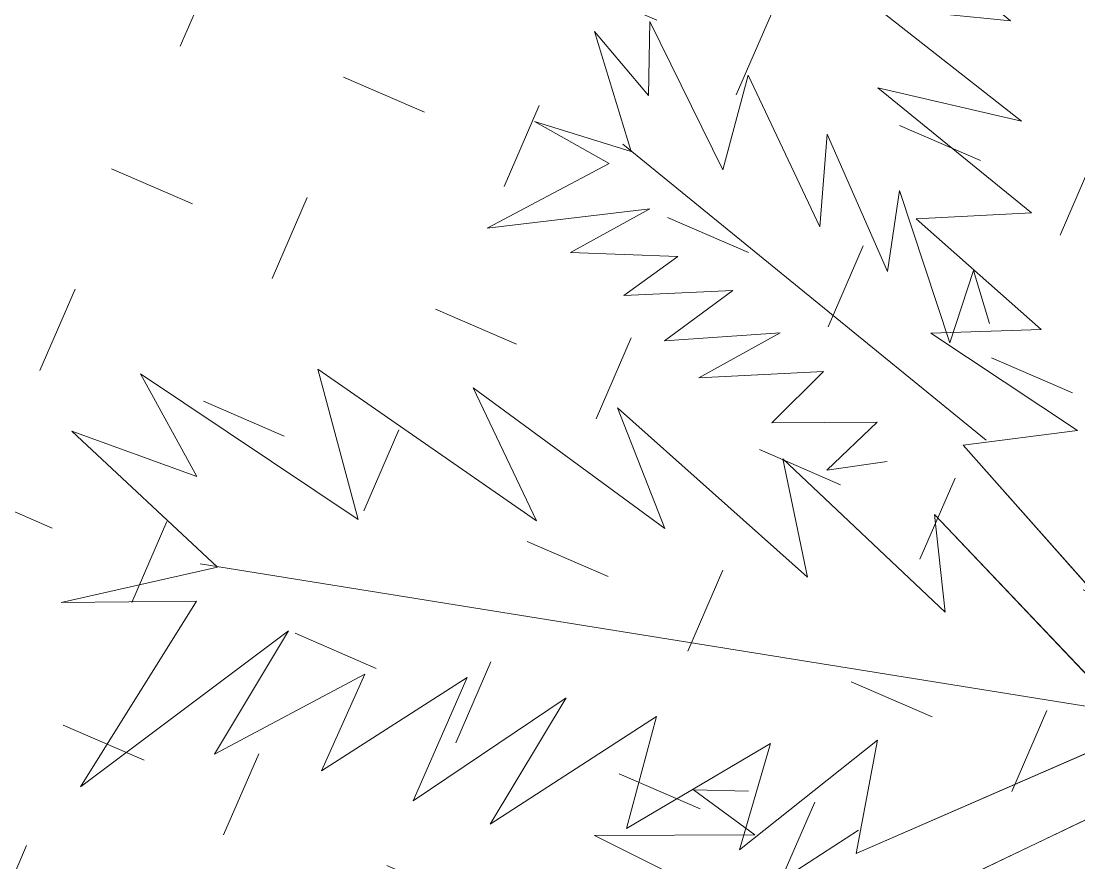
# Model space of a CAD drawing. Extents: x -2063571 to 559285, y 565862 to 1758715.
# Drawn here: x -2062798.20349 to -2062798.16573, y 566286.24092 to 566286.27094 of the extents above; entities that cross this region are included whole.
import ezdxf

# ---------------------------------------------------------------- set-up
doc = ezdxf.new("R2010")
doc.units = 0
doc.header["$MEASUREMENT"] = 0
for name, color, linetype, lineweight in [('CAY', 64, 'CONTINUOUS', 0), ('CHIA LO', 40, 'CONTINUOUS', 0), ('kichthuoc', 6, 'CONTINUOUS', 0), ('Lift', 1, 'CONTINUOUS', 0), ('Q-DUONG', 22, 'CONTINUOUS', 0)]:
    doc.layers.add(name, color=color, linetype=linetype, lineweight=lineweight)
pattern_1 = [(336.5813454632326, (-5630456.877987597, 1390305.53873127), (0.3287679868427499, 0.1300446493607693), [0.125, -0.3749999999999999]), (66.5813454632327, (-5630456.845476437, 1390305.456539272), (-0.1300446493607693, 0.3287679868427499), [0.125, -0.375])]

# ---------------------------------------------------------------- blocks, each defined once
blk = doc.blocks.new('cay CAU VUA')
at = {"layer": 'CAY'}
for p, q in [((-755.8691653459973, 239.756062256638), (-754.47987368147, 236.9202782921493)), ((-754.990773562371, 239.0966857089661), (-753.6223746920296, 238.5460807112977)), ((-756.2248317201448, 238.7169034709223), (-756.3256296851032, 237.2453325060196))]:
    blk.add_line(p, q, dxfattribs=at)
for points in [[(-755.7215348091268, 239.8249726430513), (-754.9054092075384, 239.3680457202718)], [(-758.71265000719, 237.4844771549106), (-758.0958114379608, 237.5961766983382), (-758.3010792727292, 237.1348142861389), (-758.0494461862544, 237.4796180771664), (-757.8004771464329, 236.8367132567801), (-757.8010219295682, 237.6546156262048), (-757.629340417945, 237.2362663480453), (-757.5474893279898, 237.7661587367766), (-757.3861515664903, 237.4746819557622), (-757.3471300653473, 238.0182779743336), (-757.1378181086911, 237.6497565493919), (-757.1091040323662, 238.2293515424244), (-756.9339867124507, 237.799002605956), (-756.8915657273317, 238.4214724902995), (-756.6668198515252, 238.1351676532067), (-756.60898309623, 238.6581841236912), (-756.3996801963368, 238.3804409867153), (-756.4154954499389, 238.9343026778661), (-756.1702618472336, 238.666950460989), (-755.9480964499234, 239.6135375304147)], [(-754.8918876361276, 238.7429885528982), (-754.7953270138534, 238.5989646152593), (-754.7908710949414, 238.8385290624574), (-754.4979393662943, 238.4276908421889), (-754.536806176271, 238.6822290937416)], [(-756.5306602735945, 238.513558933977), (-756.6377963050327, 238.3772184802219), (-756.4085800213215, 238.4470101352781), (-756.7087895050353, 238.0414595142938), (-756.4787197474797, 238.1570806922391), (-756.7222372805991, 237.7531780074351), (-756.4712641804072, 237.9020799156279), (-756.7306719422049, 237.4431446576491), (-756.4414190842363, 237.5495720519684), (-756.6899645987141, 237.0931700160727), (-756.4973447175871, 237.2229477316141), (-756.5641177307408, 236.9680413822643), (-756.3223071480461, 237.2802850194275), (-756.2240235636418, 236.9777194377966), (-756.2514760950288, 237.2452358989976), (-755.863961739611, 237.0490624201484), (-756.2088760577316, 237.4318758947775), (-755.9521836494968, 237.3082985891961), (-756.1371443403477, 237.5909513016231), (-755.9387594692816, 237.5224325954914), (-756.1495528982194, 237.7934549078345), (-755.8962344225438, 237.7090704110451), (-756.1270248159708, 237.992608407978), (-755.8636667523823, 237.864859207999), (-756.1061050998687, 238.1742525417358), (-755.8802041339512, 238.1348757799715), (-756.073513835523, 238.40418884065), (-755.8584530299704, 238.3623141483404), (-755.9904327554686, 238.50082784798)]]:
    blk.add_lwpolyline(points, dxfattribs=at)
blk.add_lwpolyline([(-755.7580073287535, 239.636951753404), (-755.9403739760455, 238.7195719974116), (-755.7082585936004, 238.923568227794), (-755.8077557142533, 238.2280180286616), (-755.5481491574028, 238.5059621063992), (-755.6386956771893, 237.7101824413985), (-755.4143100512155, 238.0517912372015), (-755.4282492106723, 237.3032963993028), (-755.2015632870316, 237.7072450700216), (-755.1936393749492, 236.8704961570911), (-754.8806130386947, 237.246467448771), (-754.8597719935643, 236.4218260087073), (-754.6980984732218, 236.7531516789459), (-754.5874446160451, 236.3497892399319), (-754.5030635942529, 236.9709546379745), (-754.1277131146927, 236.633164500352), (-754.3778821070738, 236.9790320182219), (-753.6895076236397, 237.0171471303329), (-754.4675473493699, 237.2693747426383), (-754.0166210376483, 237.3033765265718), (-754.4952852687275, 237.5449672923423), (-754.1682182666555, 237.6083373422734), (-754.6731504954222, 237.8134294035845), (-754.2579848412715, 237.8986175204627), (-754.8003392982354, 238.1050309329294), (-754.3369389105645, 238.138592266012), (-754.9158341444853, 238.3712907936424), (-754.5740917686779, 238.496563762892), (-755.0536374516959, 238.7131907641887), (-754.7248098774871, 238.8264223006554), (-755.256450830464, 238.9825337762013), (-754.9264024116272, 239.1331484136172)], close=True, dxfattribs=at)
blk = doc.blocks.new('MB')
at = {"layer": 'Lift'}
h = blk.add_hatch(dxfattribs=at)
h.set_pattern_fill('CROSS', color=8, scale=0.9999999999999998, angle=336.5813454632328, style=0)
h.set_pattern_definition([(336.5813454632326, (-5630456.877987597, 1390305.538731275), (0.32876798684275, 0.1300446493607691), [0.125, -0.375]), (66.58134546323264, (-5630456.845476435, 1390305.456539278), (-0.130044649360769, 0.32876798684275), [0.1249999999999999, -0.3749999999999996])])
h.paths.add_polyline_path([(336.9824455315247, 626.314807172399, 0.4142135623730951), (335.9238524484681, 628.6298407963477), (327.3960738254245, 631.8058432764374, 0.4142135623503704), (325.0810402006609, 630.747250192333), (323.8943752328632, 627.5609755564947, 0.4142135623504196), (324.9529683161527, 625.2459419313818), (333.4807469393127, 622.0699394524563, 0.4142135623541522), (335.7957805638434, 623.1285325351637)])
h.paths.add_polyline_path([(328.9632997073932, 627.4238995332271), (330.9821207699133, 626.672029557405), (331.113883852493, 627.0258222292177), (329.0950627900893, 627.7776922043413)], flags=24)
h = blk.add_hatch(dxfattribs=at)
h.set_pattern_fill('CROSS', color=8, scale=0.9999999999999998, angle=336.5813454632328, style=0)
h.set_pattern_definition(pattern_1)
h.paths.add_polyline_path([(336.9824455315247, 626.314807172399, 0.4142135623730951), (335.9238524484681, 628.6298407963477), (327.3960738254245, 631.8058432764374, 0.4142135623503704), (325.0810402006609, 630.747250192333), (323.8943752328632, 627.5609755564947, 0.4142135623504196), (324.9529683161527, 625.2459419313818), (333.4807469393127, 622.0699394524563, 0.4142135623541522), (335.7957805638434, 623.1285325351637)])
h.paths.add_polyline_path([(328.9632997073932, 627.4238995332271), (330.9821207699133, 626.672029557405), (331.113883852493, 627.0258222292177), (329.0950627900893, 627.7776922043413)], flags=24)
h = blk.add_hatch(dxfattribs=at)
h.set_pattern_fill('CROSS', color=8, scale=0.9999999999999998, angle=336.5813454632328, style=0)
h.set_pattern_definition(pattern_1)
h.paths.add_polyline_path([(336.9824455315247, 626.314807172399, 0.4142135623730951), (335.9238524484681, 628.6298407963477), (327.3960738254245, 631.8058432764374, 0.4142135623503704), (325.0810402006609, 630.747250192333), (323.8943752328632, 627.5609755564947, 0.4142135623504196), (324.9529683161527, 625.2459419313818), (333.4807469393127, 622.0699394524563, 0.4142135623541522), (335.7957805638434, 623.1285325351637)])
h.paths.add_polyline_path([(328.9632997073932, 627.4238995332271), (330.9821207699133, 626.672029557405), (331.113883852493, 627.0258222292177), (329.0950627900893, 627.7776922043413)], flags=24)
h = blk.add_hatch(dxfattribs=at)
h.set_pattern_fill('CROSS', color=8, scale=0.9999999999999998, angle=336.5813454632328, style=0)
h.set_pattern_definition(pattern_1)
h.paths.add_polyline_path([(336.9824455315247, 626.314807172399, 0.4142135623730951), (335.9238524484681, 628.6298407963477), (327.3960738254245, 631.8058432764374, 0.4142135623503704), (325.0810402006609, 630.747250192333), (323.8943752328632, 627.5609755564947, 0.4142135623504196), (324.9529683161527, 625.2459419313818), (333.4807469393127, 622.0699394524563, 0.4142135623541522), (335.7957805638434, 623.1285325351637)])
h.paths.add_polyline_path([(328.9632997073932, 627.4238995332271), (330.9821207699133, 626.672029557405), (331.113883852493, 627.0258222292177), (329.0950627900893, 627.7776922043413)], flags=24)
h = blk.add_hatch(dxfattribs=at)
h.set_pattern_fill('CROSS', color=8, scale=0.9999999999999998, angle=336.5813454632328, style=0)
h.set_pattern_definition(pattern_1)
h.paths.add_polyline_path([(336.9824455315247, 626.314807172399, 0.4142135623730951), (335.9238524484681, 628.6298407963477), (327.3960738254245, 631.8058432764374, 0.4142135623503704), (325.0810402006609, 630.747250192333), (323.8943752328632, 627.5609755564947, 0.4142135623504196), (324.9529683161527, 625.2459419313818), (333.4807469393127, 622.0699394524563, 0.4142135623541522), (335.7957805638434, 623.1285325351637)])
h.paths.add_polyline_path([(328.9632997073932, 627.4238995332271), (330.9821207699133, 626.672029557405), (331.113883852493, 627.0258222292177), (329.0950627900893, 627.7776922043413)], flags=24)
h = blk.add_hatch(dxfattribs=at)
h.set_pattern_fill('CROSS', color=8, scale=0.9999999999999998, angle=336.5813454632328, style=0)
h.set_pattern_definition(pattern_1)
h.paths.add_polyline_path([(336.9824455315247, 626.314807172399, 0.4142135623730951), (335.9238524484681, 628.6298407963477), (327.3960738254245, 631.8058432764374, 0.4142135623503704), (325.0810402006609, 630.747250192333), (323.8943752328632, 627.5609755564947, 0.4142135623504196), (324.9529683161527, 625.2459419313818), (333.4807469393127, 622.0699394524563, 0.4142135623541522), (335.7957805638434, 623.1285325351637)])
h.paths.add_polyline_path([(328.9632997073932, 627.4238995332271), (330.9821207699133, 626.672029557405), (331.113883852493, 627.0258222292177), (329.0950627900893, 627.7776922043413)], flags=24)
h = blk.add_hatch(dxfattribs=at)
h.set_pattern_fill('CROSS', color=8, scale=0.9999999999999998, angle=336.5813454632328, style=0)
h.set_pattern_definition(pattern_1)
h.paths.add_polyline_path([(336.9824455315247, 626.314807172399, 0.4142135623730951), (335.9238524484681, 628.6298407963477), (327.3960738254245, 631.8058432764374, 0.4142135623503704), (325.0810402006609, 630.747250192333), (323.8943752328632, 627.5609755564947, 0.4142135623504196), (324.9529683161527, 625.2459419313818), (333.4807469393127, 622.0699394524563, 0.4142135623541522), (335.7957805638434, 623.1285325351637)])
h.paths.add_polyline_path([(328.9632997073932, 627.4238995332271), (330.9821207699133, 626.672029557405), (331.113883852493, 627.0258222292177), (329.0950627900893, 627.7776922043413)], flags=24)
at = {"layer": 'CAY', "color": 8}
for p, q in [((326.9363244575216, 631.4846199182793, 1.41175667e-08), (327.1419077188475, 631.3235969983507, 1.41175656e-08)), ((326.9363244575216, 631.4846199182793, 1.41175667e-08), (327.1419077188475, 631.3235969983507, 1.41175656e-08)), ((326.9363244575216, 631.4846199182793, 1.41175667e-08), (327.1419077188475, 631.3235969983507, 1.41175656e-08)), ((326.9363244575216, 631.4846199182793, 1.41175667e-08), (327.1419077188475, 631.3235969983507, 1.41175656e-08)), ((326.9363244575216, 631.4846199182793, 1.41175667e-08), (327.1419077188475, 631.3235969983507, 1.41175656e-08)), ((326.6154765216634, 631.4645009583328, 1.41175683e-08), (326.6131719622063, 631.3600094013382, 1.41175683e-08)), ((326.6154765216634, 631.4645009583328, 1.41175683e-08), (326.6131719622063, 631.3600094013382, 1.41175683e-08)), ((326.6154765216634, 631.4645009583328, 1.41175683e-08), (326.6131719622063, 631.3600094013382, 1.41175683e-08)), ((326.6154765216634, 631.4645009583328, 1.41175683e-08), (326.6131719622063, 631.3600094013382, 1.41175683e-08)), ((326.6154765216634, 631.4645009583328, 1.41175683e-08), (326.6131719622063, 631.3600094013382, 1.41175683e-08)), ((326.7187081489246, 631.2546582464129, 1.41175677e-08), (326.6154765216634, 631.4645009583328, 1.41175683e-08)), ((326.7187081489246, 631.2546582464129, 1.41175677e-08), (326.6154765216634, 631.4645009583328, 1.41175683e-08)), ((326.7187081489246, 631.2546582464129, 1.41175677e-08), (326.6154765216634, 631.4645009583328, 1.41175683e-08)), ((326.7187081489246, 631.2546582464129, 1.41175677e-08), (326.6154765216634, 631.4645009583328, 1.41175683e-08)), ((326.7187081489246, 631.2546582464129, 1.41175677e-08), (326.6154765216634, 631.4645009583328, 1.41175683e-08)), ((326.6131719622063, 631.3600094013382, 1.41175683e-08), (326.5368127432885, 631.4507289463654, 1.41175687e-08)), ((326.5368127432885, 631.4507289463654, 1.41175687e-08), (326.5888055204414, 631.2807867163792, 1.41175683e-08)), ((326.6131719622063, 631.3600094013382, 1.41175683e-08), (326.5368127432885, 631.4507289463654, 1.41175687e-08)), ((326.5368127432885, 631.4507289463654, 1.41175687e-08), (326.5888055204414, 631.2807867163792, 1.41175683e-08)), ((326.6131719622063, 631.3600094013382, 1.41175683e-08), (326.5368127432885, 631.4507289463654, 1.41175687e-08)), ((326.5368127432885, 631.4507289463654, 1.41175687e-08), (326.5888055204414, 631.2807867163792, 1.41175683e-08)), ((326.6131719622063, 631.3600094013382, 1.41175683e-08), (326.5368127432885, 631.4507289463654, 1.41175687e-08)), ((326.5368127432885, 631.4507289463654, 1.41175687e-08), (326.5888055204414, 631.2807867163792, 1.41175683e-08)), ((326.6131719622063, 631.3600094013382, 1.41175683e-08), (326.5368127432885, 631.4507289463654, 1.41175687e-08)), ((326.5368127432885, 631.4507289463654, 1.41175687e-08), (326.5888055204414, 631.2807867163792, 1.41175683e-08)), ((326.7546823164448, 631.3886065401603, 1.41175676e-08), (326.7187081489246, 631.2546582464129, 1.41175677e-08)), ((326.7546823164448, 631.3886065401603, 1.41175676e-08), (326.7187081489246, 631.2546582464129, 1.41175677e-08)), ((326.7546823164448, 631.3886065401603, 1.41175676e-08), (326.7187081489246, 631.2546582464129, 1.41175677e-08)), ((326.7546823164448, 631.3886065401603, 1.41175676e-08), (326.7187081489246, 631.2546582464129, 1.41175677e-08)), ((326.7546823164448, 631.3886065401603, 1.41175676e-08), (326.7187081489246, 631.2546582464129, 1.41175677e-08)), ((326.8560251138406, 631.17411361821, 1.4117567e-08), (326.7546823164448, 631.3886065401603, 1.41175676e-08)), ((326.8560251138406, 631.17411361821, 1.4117567e-08), (326.7546823164448, 631.3886065401603, 1.41175676e-08)), ((326.8560251138406, 631.17411361821, 1.4117567e-08), (326.7546823164448, 631.3886065401603, 1.41175676e-08)), ((326.8560251138406, 631.17411361821, 1.4117567e-08), (326.7546823164448, 631.3886065401603, 1.41175676e-08)), ((326.8560251138406, 631.17411361821, 1.4117567e-08), (326.7546823164448, 631.3886065401603, 1.41175676e-08)), ((327.1419077188475, 631.3235969983507, 1.41175656e-08), (326.9382651195629, 631.3709532450885, 1.41175667e-08)), ((326.9382651195629, 631.3709532450885, 1.41175667e-08), (327.1560491567943, 631.193761419272, 1.41175655e-08)), ((327.1419077188475, 631.3235969983507, 1.41175656e-08), (326.9382651195629, 631.3709532450885, 1.41175667e-08)), ((326.9382651195629, 631.3709532450885, 1.41175667e-08), (327.1560491567943, 631.193761419272, 1.41175655e-08)), ((327.1419077188475, 631.3235969983507, 1.41175656e-08), (326.9382651195629, 631.3709532450885, 1.41175667e-08)), ((326.9382651195629, 631.3709532450885, 1.41175667e-08), (327.1560491567943, 631.193761419272, 1.41175655e-08)), ((327.1419077188475, 631.3235969983507, 1.41175656e-08), (326.9382651195629, 631.3709532450885, 1.41175667e-08)), ((326.9382651195629, 631.3709532450885, 1.41175667e-08), (327.1560491567943, 631.193761419272, 1.41175655e-08)), ((327.1419077188475, 631.3235969983507, 1.41175656e-08), (326.9382651195629, 631.3709532450885, 1.41175667e-08)), ((326.9382651195629, 631.3709532450885, 1.41175667e-08), (327.1560491567943, 631.193761419272, 1.41175655e-08)), ((326.5888055204414, 631.2807867163792, 1.41175683e-08), (326.4520781753818, 631.3232103642076, 1.4117569e-08)), ((326.4520781753818, 631.3232103642076, 1.4117569e-08), (326.5575343043311, 631.2638509392273, 1.41175685e-08)), ((326.5888055204414, 631.2807867163792, 1.41175683e-08), (326.4520781753818, 631.3232103642076, 1.4117569e-08)), ((326.4520781753818, 631.3232103642076, 1.4117569e-08), (326.5575343043311, 631.2638509392273, 1.41175685e-08)), ((326.5888055204414, 631.2807867163792, 1.41175683e-08), (326.4520781753818, 631.3232103642076, 1.4117569e-08)), ((326.4520781753818, 631.3232103642076, 1.4117569e-08), (326.5575343043311, 631.2638509392273, 1.41175685e-08)), ((326.5888055204414, 631.2807867163792, 1.41175683e-08), (326.4520781753818, 631.3232103642076, 1.4117569e-08)), ((326.4520781753818, 631.3232103642076, 1.4117569e-08), (326.5575343043311, 631.2638509392273, 1.41175685e-08)), ((326.5888055204414, 631.2807867163792, 1.41175683e-08), (326.4520781753818, 631.3232103642076, 1.4117569e-08)), ((326.4520781753818, 631.3232103642076, 1.4117569e-08), (326.5575343043311, 631.2638509392273, 1.41175685e-08)), ((326.8664494082332, 631.3050184973981, 1.4117567e-08), (326.8560251138406, 631.17411361821, 1.4117567e-08)), ((326.8664494082332, 631.3050184973981, 1.4117567e-08), (326.8560251138406, 631.17411361821, 1.4117567e-08)), ((326.8664494082332, 631.3050184973981, 1.4117567e-08), (326.8560251138406, 631.17411361821, 1.4117567e-08)), ((326.8664494082332, 631.3050184973981, 1.4117567e-08), (326.8560251138406, 631.17411361821, 1.4117567e-08)), ((326.8664494082332, 631.3050184973981, 1.4117567e-08), (326.8560251138406, 631.17411361821, 1.4117567e-08)), ((326.9516895262059, 631.1106532451231, 1.41175665e-08), (326.8664494082332, 631.3050184973981, 1.4117567e-08)), ((326.9516895262059, 631.1106532451231, 1.41175665e-08), (326.8664494082332, 631.3050184973981, 1.4117567e-08)), ((326.9516895262059, 631.1106532451231, 1.41175665e-08), (326.8664494082332, 631.3050184973981, 1.4117567e-08)), ((326.9516895262059, 631.1106532451231, 1.41175665e-08), (326.8664494082332, 631.3050184973981, 1.4117567e-08)), ((326.9516895262059, 631.1106532451231, 1.41175665e-08), (326.8664494082332, 631.3050184973981, 1.4117567e-08)), ((327.0915478306124, 630.8719977582805, 1.41175657e-08), (326.5768208308145, 631.2910819815006, 1.41175684e-08)), ((327.0915478306124, 630.8719977582805, 1.41175657e-08), (326.5768208308145, 631.2910819815006, 1.41175684e-08)), ((327.0915478306124, 630.8719977582805, 1.41175657e-08), (326.5768208308145, 631.2910819815006, 1.41175684e-08)), ((327.0915478306124, 630.8719977582805, 1.41175657e-08), (326.5768208308145, 631.2910819815006, 1.41175684e-08)), ((327.0915478306124, 630.8719977582805, 1.41175657e-08), (326.5768208308145, 631.2910819815006, 1.41175684e-08)), ((326.5575343043311, 631.2638509392273, 1.41175685e-08), (326.3848255538614, 631.1723435733002, 1.41175693e-08)), ((326.5575343043311, 631.2638509392273, 1.41175685e-08), (326.3848255538614, 631.1723435733002, 1.41175693e-08)), ((326.5575343043311, 631.2638509392273, 1.41175685e-08), (326.3848255538614, 631.1723435733002, 1.41175693e-08)), ((326.5575343043311, 631.2638509392273, 1.41175685e-08), (326.3848255538614, 631.1723435733002, 1.41175693e-08)), ((326.5575343043311, 631.2638509392273, 1.41175685e-08), (326.3848255538614, 631.1723435733002, 1.41175693e-08)), ((326.9689198705601, 631.225234814221, 1.41175665e-08), (326.9516895262059, 631.1106532451231, 1.41175665e-08)), ((326.9689198705601, 631.225234814221, 1.41175665e-08), (326.9516895262059, 631.1106532451231, 1.41175665e-08)), ((326.9689198705601, 631.225234814221, 1.41175665e-08), (326.9516895262059, 631.1106532451231, 1.41175665e-08)), ((326.9689198705601, 631.225234814221, 1.41175665e-08), (326.9516895262059, 631.1106532451231, 1.41175665e-08)), ((326.9689198705601, 631.225234814221, 1.41175665e-08), (326.9516895262059, 631.1106532451231, 1.41175665e-08)), ((327.0400479090167, 631.0096038733609, 1.4117566e-08), (326.9689198705601, 631.225234814221, 1.41175665e-08)), ((327.0400479090167, 631.0096038733609, 1.4117566e-08), (326.9689198705601, 631.225234814221, 1.41175665e-08)), ((327.0400479090167, 631.0096038733609, 1.4117566e-08), (326.9689198705601, 631.225234814221, 1.41175665e-08)), ((327.0400479090167, 631.0096038733609, 1.4117566e-08), (326.9689198705601, 631.225234814221, 1.41175665e-08)), ((327.0400479090167, 631.0096038733609, 1.4117566e-08), (326.9689198705601, 631.225234814221, 1.41175665e-08)), ((326.3848255538614, 631.1723435733002, 1.41175693e-08), (326.6150768791558, 631.1997391192708, 1.41175682e-08)), ((326.3848255538614, 631.1723435733002, 1.41175693e-08), (326.6150768791558, 631.1997391192708, 1.41175682e-08)), ((326.3848255538614, 631.1723435733002, 1.41175693e-08), (326.6150768791558, 631.1997391192708, 1.41175682e-08)), ((326.3848255538614, 631.1723435733002, 1.41175693e-08), (326.6150768791558, 631.1997391192708, 1.41175682e-08)), ((326.3848255538614, 631.1723435733002, 1.41175693e-08), (326.6150768791558, 631.1997391192708, 1.41175682e-08)), ((326.6150768791558, 631.1997391192708, 1.41175682e-08), (326.5030144945486, 631.137470376445, 1.41175687e-08)), ((326.6150768791558, 631.1997391192708, 1.41175682e-08), (326.5030144945486, 631.137470376445, 1.41175687e-08)), ((326.6150768791558, 631.1997391192708, 1.41175682e-08), (326.5030144945486, 631.137470376445, 1.41175687e-08)), ((326.6150768791558, 631.1997391192708, 1.41175682e-08), (326.5030144945486, 631.137470376445, 1.41175687e-08)), ((326.6150768791558, 631.1997391192708, 1.41175682e-08), (326.5030144945486, 631.137470376445, 1.41175687e-08)), ((327.1560491567943, 631.193761419272, 1.41175655e-08), (326.9924677794334, 631.1854807443451, 1.41175663e-08)), ((327.1560491567943, 631.193761419272, 1.41175655e-08), (326.9924677794334, 631.1854807443451, 1.41175663e-08)), ((327.1560491567943, 631.193761419272, 1.41175655e-08), (326.9924677794334, 631.1854807443451, 1.41175663e-08)), ((327.1560491567943, 631.193761419272, 1.41175655e-08), (326.9924677794334, 631.1854807443451, 1.41175663e-08)), ((327.1560491567943, 631.193761419272, 1.41175655e-08), (326.9924677794334, 631.1854807443451, 1.41175663e-08)), ((326.9924677794334, 631.1854807443451, 1.41175663e-08), (327.1696943242569, 631.0284417564981, 1.41175654e-08)), ((326.9924677794334, 631.1854807443451, 1.41175663e-08), (327.1696943242569, 631.0284417564981, 1.41175654e-08)), ((326.9924677794334, 631.1854807443451, 1.41175663e-08), (327.1696943242569, 631.0284417564981, 1.41175654e-08)), ((326.9924677794334, 631.1854807443451, 1.41175663e-08), (327.1696943242569, 631.0284417564981, 1.41175654e-08)), ((326.9924677794334, 631.1854807443451, 1.41175663e-08), (327.1696943242569, 631.0284417564981, 1.41175654e-08)), ((326.5030144945486, 631.137470376445, 1.41175687e-08), (326.6549248519586, 631.1320756133646, 1.4117568e-08)), ((326.5030144945486, 631.137470376445, 1.41175687e-08), (326.6549248519586, 631.1320756133646, 1.4117568e-08)), ((326.5030144945486, 631.137470376445, 1.41175687e-08), (326.6549248519586, 631.1320756133646, 1.4117568e-08)), ((326.5030144945486, 631.137470376445, 1.41175687e-08), (326.6549248519586, 631.1320756133646, 1.4117568e-08)), ((326.5030144945486, 631.137470376445, 1.41175687e-08), (326.6549248519586, 631.1320756133646, 1.4117568e-08)), ((326.6549248519586, 631.1320756133646, 1.4117568e-08), (326.578237198526, 631.0769448033534, 1.41175683e-08)), ((326.6549248519586, 631.1320756133646, 1.4117568e-08), (326.578237198526, 631.0769448033534, 1.41175683e-08)), ((326.6549248519586, 631.1320756133646, 1.4117568e-08), (326.578237198526, 631.0769448033534, 1.41175683e-08)), ((326.6549248519586, 631.1320756133646, 1.4117568e-08), (326.578237198526, 631.0769448033534, 1.41175683e-08)), ((326.6549248519586, 631.1320756133646, 1.4117568e-08), (326.578237198526, 631.0769448033534, 1.41175683e-08)), ((327.073901923839, 631.1119739334099, 1.41175659e-08), (327.0400479090167, 631.0096038733609, 1.4117566e-08)), ((327.073901923839, 631.1119739334099, 1.41175659e-08), (327.0400479090167, 631.0096038733609, 1.4117566e-08)), ((327.073901923839, 631.1119739334099, 1.41175659e-08), (327.0400479090167, 631.0096038733609, 1.4117566e-08)), ((327.073901923839, 631.1119739334099, 1.41175659e-08), (327.0400479090167, 631.0096038733609, 1.4117566e-08)), ((327.073901923839, 631.1119739334099, 1.41175659e-08), (327.0400479090167, 631.0096038733609, 1.4117566e-08)), ((327.096202051267, 631.0371993302833, 1.41175657e-08), (327.073901923839, 631.1119739334099, 1.41175659e-08)), ((327.096202051267, 631.0371993302833, 1.41175657e-08), (327.073901923839, 631.1119739334099, 1.41175659e-08)), ((327.096202051267, 631.0371993302833, 1.41175657e-08), (327.073901923839, 631.1119739334099, 1.41175659e-08)), ((327.096202051267, 631.0371993302833, 1.41175657e-08), (327.073901923839, 631.1119739334099, 1.41175659e-08)), ((327.096202051267, 631.0371993302833, 1.41175657e-08), (327.073901923839, 631.1119739334099, 1.41175659e-08)), ((326.578237198526, 631.0769448033534, 1.41175683e-08), (326.732579088537, 631.0840645702556, 1.41175676e-08)), ((326.578237198526, 631.0769448033534, 1.41175683e-08), (326.732579088537, 631.0840645702556, 1.41175676e-08)), ((326.578237198526, 631.0769448033534, 1.41175683e-08), (326.732579088537, 631.0840645702556, 1.41175676e-08)), ((326.578237198526, 631.0769448033534, 1.41175683e-08), (326.732579088537, 631.0840645702556, 1.41175676e-08)), ((326.578237198526, 631.0769448033534, 1.41175683e-08), (326.732579088537, 631.0840645702556, 1.41175676e-08)), ((326.732579088537, 631.0840645702556, 1.41175676e-08), (326.6357984404312, 631.0128611132968, 1.4117568e-08)), ((326.732579088537, 631.0840645702556, 1.41175676e-08), (326.6357984404312, 631.0128611132968, 1.4117568e-08)), ((326.732579088537, 631.0840645702556, 1.41175676e-08), (326.6357984404312, 631.0128611132968, 1.4117568e-08)), ((326.732579088537, 631.0840645702556, 1.41175676e-08), (326.6357984404312, 631.0128611132968, 1.4117568e-08)), ((326.732579088537, 631.0840645702556, 1.41175676e-08), (326.6357984404312, 631.0128611132968, 1.4117568e-08)), ((327.1696943242569, 631.0284417564981, 1.41175654e-08), (327.0132690633181, 631.0236146464013, 1.41175661e-08)), ((327.1696943242569, 631.0284417564981, 1.41175654e-08), (327.0132690633181, 631.0236146464013, 1.41175661e-08)), ((327.1696943242569, 631.0284417564981, 1.41175654e-08), (327.0132690633181, 631.0236146464013, 1.41175661e-08)), ((327.1696943242569, 631.0284417564981, 1.41175654e-08), (327.0132690633181, 631.0236146464013, 1.41175661e-08)), ((327.1696943242569, 631.0284417564981, 1.41175654e-08), (327.0132690633181, 631.0236146464013, 1.41175661e-08)), ((326.6357984404312, 631.0128611132968, 1.4117568e-08), (326.7999320469098, 631.0240818283055, 1.41175672e-08)), ((326.6357984404312, 631.0128611132968, 1.4117568e-08), (326.7999320469098, 631.0240818283055, 1.41175672e-08)), ((326.6357984404312, 631.0128611132968, 1.4117568e-08), (326.7999320469098, 631.0240818283055, 1.41175672e-08)), ((326.6357984404312, 631.0128611132968, 1.4117568e-08), (326.7999320469098, 631.0240818283055, 1.41175672e-08)), ((326.6357984404312, 631.0128611132968, 1.4117568e-08), (326.7999320469098, 631.0240818283055, 1.41175672e-08)), ((326.7999320469098, 631.0240818283055, 1.41175672e-08), (326.6846057567745, 630.9604461023118, 1.41175677e-08)), ((326.7999320469098, 631.0240818283055, 1.41175672e-08), (326.6846057567745, 630.9604461023118, 1.41175677e-08)), ((326.7999320469098, 631.0240818283055, 1.41175672e-08), (326.6846057567745, 630.9604461023118, 1.41175677e-08)), ((326.7999320469098, 631.0240818283055, 1.41175672e-08), (326.6846057567745, 630.9604461023118, 1.41175677e-08)), ((326.7999320469098, 631.0240818283055, 1.41175672e-08), (326.6846057567745, 630.9604461023118, 1.41175677e-08)), ((327.0132690633181, 631.0236146464013, 1.41175661e-08), (327.2209539742908, 630.8856396882329, 1.41175651e-08)), ((327.0132690633181, 631.0236146464013, 1.41175661e-08), (327.2209539742908, 630.8856396882329, 1.41175651e-08)), ((327.0132690633181, 631.0236146464013, 1.41175661e-08), (327.2209539742908, 630.8856396882329, 1.41175651e-08)), ((327.0132690633181, 631.0236146464013, 1.41175661e-08), (327.2209539742908, 630.8856396882329, 1.41175651e-08)), ((327.0132690633181, 631.0236146464013, 1.41175661e-08), (327.2209539742908, 630.8856396882329, 1.41175651e-08)), ((326.4547839040169, 630.7579995242413, 1.41175688e-08), (326.1451687646331, 630.9723154134117, 1.41175704e-08)), ((326.1451687646331, 630.9723154134117, 1.41175704e-08), (326.2020971496822, 630.7596525624394, 1.411757e-08)), ((326.4547839040169, 630.7579995242413, 1.41175688e-08), (326.1451687646331, 630.9723154134117, 1.41175704e-08)), ((326.1451687646331, 630.9723154134117, 1.41175704e-08), (326.2020971496822, 630.7596525624394, 1.411757e-08)), ((326.4547839040169, 630.7579995242413, 1.41175688e-08), (326.1451687646331, 630.9723154134117, 1.41175704e-08)), ((326.1451687646331, 630.9723154134117, 1.41175704e-08), (326.2020971496822, 630.7596525624394, 1.411757e-08)), ((326.4547839040169, 630.7579995242413, 1.41175688e-08), (326.1451687646331, 630.9723154134117, 1.41175704e-08)), ((326.1451687646331, 630.9723154134117, 1.41175704e-08), (326.2020971496822, 630.7596525624394, 1.411757e-08)), ((326.4547839040169, 630.7579995242413, 1.41175688e-08), (326.1451687646331, 630.9723154134117, 1.41175704e-08)), ((326.1451687646331, 630.9723154134117, 1.41175704e-08), (326.2020971496822, 630.7596525624394, 1.411757e-08)), ((326.6846057567745, 630.9604461023118, 1.41175677e-08), (326.8612667567795, 630.9692358702887, 1.41175669e-08)), ((326.6846057567745, 630.9604461023118, 1.41175677e-08), (326.8612667567795, 630.9692358702887, 1.41175669e-08)), ((326.6846057567745, 630.9604461023118, 1.41175677e-08), (326.8612667567795, 630.9692358702887, 1.41175669e-08)), ((326.6846057567745, 630.9604461023118, 1.41175677e-08), (326.8612667567795, 630.9692358702887, 1.41175669e-08)), ((326.6846057567745, 630.9604461023118, 1.41175677e-08), (326.8612667567795, 630.9692358702887, 1.41175669e-08)), ((326.8612667567795, 630.9692358702887, 1.41175669e-08), (326.788147151703, 630.8964256173931, 1.41175672e-08)), ((326.8612667567795, 630.9692358702887, 1.41175669e-08), (326.788147151703, 630.8964256173931, 1.41175672e-08)), ((326.8612667567795, 630.9692358702887, 1.41175669e-08), (326.788147151703, 630.8964256173931, 1.41175672e-08)), ((326.8612667567795, 630.9692358702887, 1.41175669e-08), (326.788147151703, 630.8964256173931, 1.41175672e-08)), ((326.8612667567795, 630.9692358702887, 1.41175669e-08), (326.788147151703, 630.8964256173931, 1.41175672e-08)), ((326.2020971496822, 630.7596525624394, 1.411757e-08), (325.8935788527597, 630.9660773682408, 1.41175716e-08)), ((325.8935788527597, 630.9660773682408, 1.41175716e-08), (325.9733898676932, 630.8206366763916, 1.41175712e-08)), ((326.2020971496822, 630.7596525624394, 1.411757e-08), (325.8935788527597, 630.9660773682408, 1.41175716e-08)), ((325.8935788527597, 630.9660773682408, 1.41175716e-08), (325.9733898676932, 630.8206366763916, 1.41175712e-08)), ((326.2020971496822, 630.7596525624394, 1.411757e-08), (325.8935788527597, 630.9660773682408, 1.41175716e-08)), ((325.8935788527597, 630.9660773682408, 1.41175716e-08), (325.9733898676932, 630.8206366763916, 1.41175712e-08)), ((326.2020971496822, 630.7596525624394, 1.411757e-08), (325.8935788527597, 630.9660773682408, 1.41175716e-08)), ((325.8935788527597, 630.9660773682408, 1.41175716e-08), (325.9733898676932, 630.8206366763916, 1.41175712e-08)), ((326.2020971496822, 630.7596525624394, 1.411757e-08), (325.8935788527597, 630.9660773682408, 1.41175716e-08)), ((325.8935788527597, 630.9660773682408, 1.41175716e-08), (325.9733898676932, 630.8206366763916, 1.41175712e-08)), ((326.6366575545399, 630.7467497333419, 1.41175679e-08), (326.365157228196, 630.9461900363676, 1.41175693e-08)), ((326.365157228196, 630.9461900363676, 1.41175693e-08), (326.4547839040169, 630.7579995242413, 1.41175688e-08)), ((326.6366575545399, 630.7467497333419, 1.41175679e-08), (326.365157228196, 630.9461900363676, 1.41175693e-08)), ((326.365157228196, 630.9461900363676, 1.41175693e-08), (326.4547839040169, 630.7579995242413, 1.41175688e-08)), ((326.6366575545399, 630.7467497333419, 1.41175679e-08), (326.365157228196, 630.9461900363676, 1.41175693e-08)), ((326.365157228196, 630.9461900363676, 1.41175693e-08), (326.4547839040169, 630.7579995242413, 1.41175688e-08)), ((326.6366575545399, 630.7467497333419, 1.41175679e-08), (326.365157228196, 630.9461900363676, 1.41175693e-08)), ((326.365157228196, 630.9461900363676, 1.41175693e-08), (326.4547839040169, 630.7579995242413, 1.41175688e-08)), ((326.6366575545399, 630.7467497333419, 1.41175679e-08), (326.365157228196, 630.9461900363676, 1.41175693e-08)), ((326.365157228196, 630.9461900363676, 1.41175693e-08), (326.4547839040169, 630.7579995242413, 1.41175688e-08)), ((326.8383399776649, 630.6780367251486, 1.41175669e-08), (326.5693475350272, 630.9179106832016, 1.41175683e-08)), ((326.5693475350272, 630.9179106832016, 1.41175683e-08), (326.6366575545399, 630.7467497333419, 1.41175679e-08)), ((326.8383399776649, 630.6780367251486, 1.41175669e-08), (326.5693475350272, 630.9179106832016, 1.41175683e-08)), ((326.5693475350272, 630.9179106832016, 1.41175683e-08), (326.6366575545399, 630.7467497333419, 1.41175679e-08)), ((326.8383399776649, 630.6780367251486, 1.41175669e-08), (326.5693475350272, 630.9179106832016, 1.41175683e-08)), ((326.5693475350272, 630.9179106832016, 1.41175683e-08), (326.6366575545399, 630.7467497333419, 1.41175679e-08)), ((326.8383399776649, 630.6780367251486, 1.41175669e-08), (326.5693475350272, 630.9179106832016, 1.41175683e-08)), ((326.5693475350272, 630.9179106832016, 1.41175683e-08), (326.6366575545399, 630.7467497333419, 1.41175679e-08)), ((326.8383399776649, 630.6780367251486, 1.41175669e-08), (326.5693475350272, 630.9179106832016, 1.41175683e-08)), ((326.5693475350272, 630.9179106832016, 1.41175683e-08), (326.6366575545399, 630.7467497333419, 1.41175679e-08)), ((326.788147151703, 630.8964256173931, 1.41175672e-08), (326.93732183252, 630.8975627501495, 1.41175665e-08)), ((326.788147151703, 630.8964256173931, 1.41175672e-08), (326.93732183252, 630.8975627501495, 1.41175665e-08)), ((326.788147151703, 630.8964256173931, 1.41175672e-08), (326.93732183252, 630.8975627501495, 1.41175665e-08)), ((326.788147151703, 630.8964256173931, 1.41175672e-08), (326.93732183252, 630.8975627501495, 1.41175665e-08)), ((326.788147151703, 630.8964256173931, 1.41175672e-08), (326.93732183252, 630.8975627501495, 1.41175665e-08)), ((326.93732183252, 630.8975627501495, 1.41175665e-08), (326.8660982949659, 630.8293854282238, 1.41175668e-08)), ((326.93732183252, 630.8975627501495, 1.41175665e-08), (326.8660982949659, 630.8293854282238, 1.41175668e-08)), ((326.93732183252, 630.8975627501495, 1.41175665e-08), (326.8660982949659, 630.8293854282238, 1.41175668e-08)), ((326.93732183252, 630.8975627501495, 1.41175665e-08), (326.8660982949659, 630.8293854282238, 1.41175668e-08)), ((326.93732183252, 630.8975627501495, 1.41175665e-08), (326.8660982949659, 630.8293854282238, 1.41175668e-08)), ((325.9733898676932, 630.8206366763916, 1.41175712e-08), (325.7964018716011, 630.8846813463606, 1.41175721e-08)), ((325.7964018716011, 630.8846813463606, 1.41175721e-08), (326.0028131806757, 630.6924052173272, 1.4117571e-08)), ((325.9733898676932, 630.8206366763916, 1.41175712e-08), (325.7964018716011, 630.8846813463606, 1.41175721e-08)), ((325.7964018716011, 630.8846813463606, 1.41175721e-08), (326.0028131806757, 630.6924052173272, 1.4117571e-08)), ((325.9733898676932, 630.8206366763916, 1.41175712e-08), (325.7964018716011, 630.8846813463606, 1.41175721e-08)), ((325.7964018716011, 630.8846813463606, 1.41175721e-08), (326.0028131806757, 630.6924052173272, 1.4117571e-08)), ((325.9733898676932, 630.8206366763916, 1.41175712e-08), (325.7964018716011, 630.8846813463606, 1.41175721e-08)), ((325.7964018716011, 630.8846813463606, 1.41175721e-08), (326.0028131806757, 630.6924052173272, 1.4117571e-08)), ((325.9733898676932, 630.8206366763916, 1.41175712e-08), (325.7964018716011, 630.8846813463606, 1.41175721e-08)), ((325.7964018716011, 630.8846813463606, 1.41175721e-08), (326.0028131806757, 630.6924052173272, 1.4117571e-08)), ((327.2209539742908, 630.8856396882329, 1.41175651e-08), (327.0590200606966, 630.8649081913754, 1.41175659e-08)), ((327.2209539742908, 630.8856396882329, 1.41175651e-08), (327.0590200606966, 630.8649081913754, 1.41175659e-08)), ((327.2209539742908, 630.8856396882329, 1.41175651e-08), (327.0590200606966, 630.8649081913754, 1.41175659e-08)), ((327.2209539742908, 630.8856396882329, 1.41175651e-08), (327.0590200606966, 630.8649081913754, 1.41175659e-08)), ((327.2209539742908, 630.8856396882329, 1.41175651e-08), (327.0590200606966, 630.8649081913754, 1.41175659e-08)), ((327.0590200606966, 630.8649081913754, 1.41175659e-08), (327.3492741547525, 630.5375048751011, 1.41175643e-08)), ((327.0590200606966, 630.8649081913754, 1.41175659e-08), (327.3492741547525, 630.5375048751011, 1.41175643e-08)), ((327.0590200606966, 630.8649081913754, 1.41175659e-08), (327.3492741547525, 630.5375048751011, 1.41175643e-08)), ((327.0590200606966, 630.8649081913754, 1.41175659e-08), (327.3492741547525, 630.5375048751011, 1.41175643e-08)), ((327.0590200606966, 630.8649081913754, 1.41175659e-08), (327.3492741547525, 630.5375048751011, 1.41175643e-08)), ((327.033402590896, 630.6284722983837, 1.41175659e-08), (326.8035744660301, 630.8456155892927, 1.41175671e-08)), ((326.8035744660301, 630.8456155892927, 1.41175671e-08), (326.8383399776649, 630.6780367251486, 1.41175669e-08)), ((327.033402590896, 630.6284722983837, 1.41175659e-08), (326.8035744660301, 630.8456155892927, 1.41175671e-08)), ((326.8035744660301, 630.8456155892927, 1.41175671e-08), (326.8383399776649, 630.6780367251486, 1.41175669e-08)), ((327.033402590896, 630.6284722983837, 1.41175659e-08), (326.8035744660301, 630.8456155892927, 1.41175671e-08)), ((326.8035744660301, 630.8456155892927, 1.41175671e-08), (326.8383399776649, 630.6780367251486, 1.41175669e-08)), ((327.033402590896, 630.6284722983837, 1.41175659e-08), (326.8035744660301, 630.8456155892927, 1.41175671e-08)), ((326.8035744660301, 630.8456155892927, 1.41175671e-08), (326.8383399776649, 630.6780367251486, 1.41175669e-08)), ((327.033402590896, 630.6284722983837, 1.41175659e-08), (326.8035744660301, 630.8456155892927, 1.41175671e-08)), ((326.8035744660301, 630.8456155892927, 1.41175671e-08), (326.8383399776649, 630.6780367251486, 1.41175669e-08)), ((326.8660982949659, 630.8293854282238, 1.41175668e-08), (326.9512740809005, 630.8419367552269, 1.41175664e-08)), ((326.8660982949659, 630.8293854282238, 1.41175668e-08), (326.9512740809005, 630.8419367552269, 1.41175664e-08)), ((326.8660982949659, 630.8293854282238, 1.41175668e-08), (326.9512740809005, 630.8419367552269, 1.41175664e-08)), ((326.8660982949659, 630.8293854282238, 1.41175668e-08), (326.9512740809005, 630.8419367552269, 1.41175664e-08)), ((326.8660982949659, 630.8293854282238, 1.41175668e-08), (326.9512740809005, 630.8419367552269, 1.41175664e-08)), ((327.3085313126212, 630.4615565633867, 1.41175645e-08), (327.0186805932317, 630.7667488164734, 1.4117566e-08)), ((327.0186805932317, 630.7667488164734, 1.4117566e-08), (327.033402590896, 630.6284722983837, 1.41175659e-08)), ((327.3085313126212, 630.4615565633867, 1.41175645e-08), (327.0186805932317, 630.7667488164734, 1.4117566e-08)), ((327.0186805932317, 630.7667488164734, 1.4117566e-08), (327.033402590896, 630.6284722983837, 1.41175659e-08)), ((327.3085313126212, 630.4615565633867, 1.41175645e-08), (327.0186805932317, 630.7667488164734, 1.4117566e-08)), ((327.0186805932317, 630.7667488164734, 1.4117566e-08), (327.033402590896, 630.6284722983837, 1.41175659e-08)), ((327.3085313126212, 630.4615565633867, 1.41175645e-08), (327.0186805932317, 630.7667488164734, 1.4117566e-08)), ((327.0186805932317, 630.7667488164734, 1.4117566e-08), (327.033402590896, 630.6284722983837, 1.41175659e-08)), ((327.3085313126212, 630.4615565633867, 1.41175645e-08), (327.0186805932317, 630.7667488164734, 1.4117566e-08)), ((327.0186805932317, 630.7667488164734, 1.4117566e-08), (327.033402590896, 630.6284722983837, 1.41175659e-08)), ((327.3811696750345, 630.4714918641839, 1.41175641e-08), (325.9781660921872, 630.6970375501551, 1.41175711e-08)), ((327.3811696750345, 630.4714918641839, 1.41175641e-08), (325.9781660921872, 630.6970375501551, 1.41175711e-08)), ((327.3811696750345, 630.4714918641839, 1.41175641e-08), (325.9781660921872, 630.6970375501551, 1.41175711e-08)), ((327.3811696750345, 630.4714918641839, 1.41175641e-08), (325.9781660921872, 630.6970375501551, 1.41175711e-08)), ((327.3811696750345, 630.4714918641839, 1.41175641e-08), (325.9781660921872, 630.6970375501551, 1.41175711e-08)), ((326.0028131806757, 630.6924052173272, 1.4117571e-08), (325.7812092384556, 630.6421339523513, 1.4117572e-08)), ((326.0028131806757, 630.6924052173272, 1.4117571e-08), (325.7812092384556, 630.6421339523513, 1.4117572e-08)), ((326.0028131806757, 630.6924052173272, 1.4117571e-08), (325.7812092384556, 630.6421339523513, 1.4117572e-08)), ((326.0028131806757, 630.6924052173272, 1.4117571e-08), (325.7812092384556, 630.6421339523513, 1.4117572e-08)), ((326.0028131806757, 630.6924052173272, 1.4117571e-08), (325.7812092384556, 630.6421339523513, 1.4117572e-08)), ((325.7812092384556, 630.6421339523513, 1.4117572e-08), (325.9732837552438, 630.6442961550783, 1.41175711e-08)), ((325.7812092384556, 630.6421339523513, 1.4117572e-08), (325.9732837552438, 630.6442961550783, 1.41175711e-08)), ((325.7812092384556, 630.6421339523513, 1.4117572e-08), (325.9732837552438, 630.6442961550783, 1.41175711e-08)), ((325.7812092384556, 630.6421339523513, 1.4117572e-08), (325.9732837552438, 630.6442961550783, 1.41175711e-08)), ((325.7812092384556, 630.6421339523513, 1.4117572e-08), (325.9732837552438, 630.6442961550783, 1.41175711e-08)), ((325.9732837552438, 630.6442961550783, 1.41175711e-08), (325.8085845293244, 630.3813800392672, 1.41175718e-08)), ((325.9732837552438, 630.6442961550783, 1.41175711e-08), (325.8085845293244, 630.3813800392672, 1.41175718e-08)), ((325.9732837552438, 630.6442961550783, 1.41175711e-08), (325.8085845293244, 630.3813800392672, 1.41175718e-08)), ((325.9732837552438, 630.6442961550783, 1.41175711e-08), (325.8085845293244, 630.3813800392672, 1.41175718e-08)), ((325.9732837552438, 630.6442961550783, 1.41175711e-08), (325.8085845293244, 630.3813800392672, 1.41175718e-08)), ((325.8085845293244, 630.3813800392672, 1.41175718e-08), (326.1032810210017, 630.6018778982107, 1.41175704e-08)), ((325.8085845293244, 630.3813800392672, 1.41175718e-08), (326.1032810210017, 630.6018778982107, 1.41175704e-08)), ((325.8085845293244, 630.3813800392672, 1.41175718e-08), (326.1032810210017, 630.6018778982107, 1.41175704e-08)), ((325.8085845293244, 630.3813800392672, 1.41175718e-08), (326.1032810210017, 630.6018778982107, 1.41175704e-08)), ((325.8085845293244, 630.3813800392672, 1.41175718e-08), (326.1032810210017, 630.6018778982107, 1.41175704e-08)), ((326.1032810210017, 630.6018778982107, 1.41175704e-08), (325.9987138191937, 630.4273068273906, 1.41175709e-08)), ((326.1032810210017, 630.6018778982107, 1.41175704e-08), (325.9987138191937, 630.4273068273906, 1.41175709e-08)), ((326.1032810210017, 630.6018778982107, 1.41175704e-08), (325.9987138191937, 630.4273068273906, 1.41175709e-08)), ((326.1032810210017, 630.6018778982107, 1.41175704e-08), (325.9987138191937, 630.4273068273906, 1.41175709e-08)), ((326.1032810210017, 630.6018778982107, 1.41175704e-08), (325.9987138191937, 630.4273068273906, 1.41175709e-08)), ((325.9987138191937, 630.4273068273906, 1.41175709e-08), (326.2117797115352, 630.5405267383903, 1.41175699e-08)), ((325.9987138191937, 630.4273068273906, 1.41175709e-08), (326.2117797115352, 630.5405267383903, 1.41175699e-08)), ((325.9987138191937, 630.4273068273906, 1.41175709e-08), (326.2117797115352, 630.5405267383903, 1.41175699e-08)), ((325.9987138191937, 630.4273068273906, 1.41175709e-08), (326.2117797115352, 630.5405267383903, 1.41175699e-08)), ((325.9987138191937, 630.4273068273906, 1.41175709e-08), (326.2117797115352, 630.5405267383903, 1.41175699e-08)), ((326.2117797115352, 630.5405267383903, 1.41175699e-08), (326.1501623217482, 630.4038574802689, 1.41175701e-08)), ((326.2117797115352, 630.5405267383903, 1.41175699e-08), (326.1501623217482, 630.4038574802689, 1.41175701e-08)), ((326.2117797115352, 630.5405267383903, 1.41175699e-08), (326.1501623217482, 630.4038574802689, 1.41175701e-08)), ((326.2117797115352, 630.5405267383903, 1.41175699e-08), (326.1501623217482, 630.4038574802689, 1.41175701e-08)), ((326.2117797115352, 630.5405267383903, 1.41175699e-08), (326.1501623217482, 630.4038574802689, 1.41175701e-08)), ((326.1501623217482, 630.4038574802689, 1.41175701e-08), (326.3566320739919, 630.5362079674378, 1.41175692e-08)), ((326.1501623217482, 630.4038574802689, 1.41175701e-08), (326.3566320739919, 630.5362079674378, 1.41175692e-08)), ((326.1501623217482, 630.4038574802689, 1.41175701e-08), (326.3566320739919, 630.5362079674378, 1.41175692e-08)), ((326.1501623217482, 630.4038574802689, 1.41175701e-08), (326.3566320739919, 630.5362079674378, 1.41175692e-08)), ((326.1501623217482, 630.4038574802689, 1.41175701e-08), (326.3566320739919, 630.5362079674378, 1.41175692e-08)), ((326.3566320739919, 630.5362079674378, 1.41175692e-08), (326.2801629047608, 630.3614927073941, 1.41175695e-08)), ((326.3566320739919, 630.5362079674378, 1.41175692e-08), (326.2801629047608, 630.3614927073941, 1.41175695e-08)), ((326.3566320739919, 630.5362079674378, 1.41175692e-08), (326.2801629047608, 630.3614927073941, 1.41175695e-08)), ((326.3566320739919, 630.5362079674378, 1.41175692e-08), (326.2801629047608, 630.3614927073941, 1.41175695e-08)), ((326.3566320739919, 630.5362079674378, 1.41175692e-08), (326.2801629047608, 630.3614927073941, 1.41175695e-08)), ((326.2801629047608, 630.3614927073941, 1.41175695e-08), (326.4968335232697, 630.5072551893536, 1.41175685e-08)), ((326.2801629047608, 630.3614927073941, 1.41175695e-08), (326.4968335232697, 630.5072551893536, 1.41175685e-08)), ((326.2801629047608, 630.3614927073941, 1.41175695e-08), (326.4968335232697, 630.5072551893536, 1.41175685e-08)), ((326.2801629047608, 630.3614927073941, 1.41175695e-08), (326.4968335232697, 630.5072551893536, 1.41175685e-08)), ((326.2801629047608, 630.3614927073941, 1.41175695e-08), (326.4968335232697, 630.5072551893536, 1.41175685e-08)), ((326.4968335232697, 630.5072551893536, 1.41175685e-08), (326.3888660325902, 630.3282134532928, 1.41175689e-08)), ((326.4968335232697, 630.5072551893536, 1.41175685e-08), (326.3888660325902, 630.3282134532928, 1.41175689e-08)), ((326.4968335232697, 630.5072551893536, 1.41175685e-08), (326.3888660325902, 630.3282134532928, 1.41175689e-08)), ((326.4968335232697, 630.5072551893536, 1.41175685e-08), (326.3888660325902, 630.3282134532928, 1.41175689e-08)), ((326.4968335232697, 630.5072551893536, 1.41175685e-08), (326.3888660325902, 630.3282134532928, 1.41175689e-08)), ((326.3888660325902, 630.3282134532928, 1.41175689e-08), (326.6246844420675, 630.4805830952246, 1.41175678e-08)), ((326.3888660325902, 630.3282134532928, 1.41175689e-08), (326.6246844420675, 630.4805830952246, 1.41175678e-08)), ((326.3888660325902, 630.3282134532928, 1.41175689e-08), (326.6246844420675, 630.4805830952246, 1.41175678e-08)), ((326.3888660325902, 630.3282134532928, 1.41175689e-08), (326.6246844420675, 630.4805830952246, 1.41175678e-08)), ((326.3888660325902, 630.3282134532928, 1.41175689e-08), (326.6246844420675, 630.4805830952246, 1.41175678e-08)), ((326.6246844420675, 630.4805830952246, 1.41175678e-08), (326.5820104058366, 630.3224490913562, 1.4117568e-08)), ((326.6246844420675, 630.4805830952246, 1.41175678e-08), (326.5820104058366, 630.3224490913562, 1.4117568e-08)), ((326.6246844420675, 630.4805830952246, 1.41175678e-08), (326.5820104058366, 630.3224490913562, 1.4117568e-08)), ((326.6246844420675, 630.4805830952246, 1.41175678e-08), (326.5820104058366, 630.3224490913562, 1.4117568e-08)), ((326.6246844420675, 630.4805830952246, 1.41175678e-08), (326.5820104058366, 630.3224490913562, 1.4117568e-08)), ((326.9074588079238, 630.2866817051545, 1.41175663e-08), (327.3085313126212, 630.4615565633867, 1.41175645e-08)), ((326.9074588079238, 630.2866817051545, 1.41175663e-08), (327.3085313126212, 630.4615565633867, 1.41175645e-08)), ((326.9074588079238, 630.2866817051545, 1.41175663e-08), (327.3085313126212, 630.4615565633867, 1.41175645e-08)), ((326.9074588079238, 630.2866817051545, 1.41175663e-08), (327.3085313126212, 630.4615565633867, 1.41175645e-08)), ((326.9074588079238, 630.2866817051545, 1.41175663e-08), (327.3085313126212, 630.4615565633867, 1.41175645e-08)), ((326.5820104058366, 630.3224490913562, 1.4117568e-08), (326.7861293737078, 630.442473835079, 1.4117567e-08)), ((326.5820104058366, 630.3224490913562, 1.4117568e-08), (326.7861293737078, 630.442473835079, 1.4117567e-08)), ((326.5820104058366, 630.3224490913562, 1.4117568e-08), (326.7861293737078, 630.442473835079, 1.4117567e-08)), ((326.5820104058366, 630.3224490913562, 1.4117568e-08), (326.7861293737078, 630.442473835079, 1.4117567e-08)), ((326.5820104058366, 630.3224490913562, 1.4117568e-08), (326.7861293737078, 630.442473835079, 1.4117567e-08)), ((326.7423821636476, 630.2922129123472, 1.41175672e-08), (326.9377823139075, 630.4470963932108, 1.41175663e-08)), ((326.7423821636476, 630.2922129123472, 1.41175672e-08), (326.9377823139075, 630.4470963932108, 1.41175663e-08)), ((326.7423821636476, 630.2922129123472, 1.41175672e-08), (326.9377823139075, 630.4470963932108, 1.41175663e-08)), ((326.7423821636476, 630.2922129123472, 1.41175672e-08), (326.9377823139075, 630.4470963932108, 1.41175663e-08)), ((326.7423821636476, 630.2922129123472, 1.41175672e-08), (326.9377823139075, 630.4470963932108, 1.41175663e-08)), ((326.7861293737078, 630.442473835079, 1.4117567e-08), (326.7423821636476, 630.2922129123472, 1.41175672e-08)), ((326.7861293737078, 630.442473835079, 1.4117567e-08), (326.7423821636476, 630.2922129123472, 1.41175672e-08)), ((326.7861293737078, 630.442473835079, 1.4117567e-08), (326.7423821636476, 630.2922129123472, 1.41175672e-08)), ((326.7861293737078, 630.442473835079, 1.4117567e-08), (326.7423821636476, 630.2922129123472, 1.41175672e-08)), ((326.7861293737078, 630.442473835079, 1.4117567e-08), (326.7423821636476, 630.2922129123472, 1.41175672e-08)), ((326.9377823139075, 630.4470963932108, 1.41175663e-08), (326.9074588079238, 630.2866817051545, 1.41175663e-08)), ((326.9377823139075, 630.4470963932108, 1.41175663e-08), (326.9074588079238, 630.2866817051545, 1.41175663e-08)), ((326.9377823139075, 630.4470963932108, 1.41175663e-08), (326.9074588079238, 630.2866817051545, 1.41175663e-08)), ((326.9377823139075, 630.4470963932108, 1.41175663e-08), (326.9074588079238, 630.2866817051545, 1.41175663e-08)), ((326.9377823139075, 630.4470963932108, 1.41175663e-08), (326.9074588079238, 630.2866817051545, 1.41175663e-08)), ((327.3681722182082, 630.3993384991772, 1.41175641e-08), (326.98834834015, 630.2179836763535, 1.41175659e-08)), ((327.3681722182082, 630.3993384991772, 1.41175641e-08), (326.98834834015, 630.2179836763535, 1.41175659e-08)), ((327.3681722182082, 630.3993384991772, 1.41175641e-08), (326.98834834015, 630.2179836763535, 1.41175659e-08)), ((327.3681722182082, 630.3993384991772, 1.41175641e-08), (326.98834834015, 630.2179836763535, 1.41175659e-08)), ((327.3681722182082, 630.3993384991772, 1.41175641e-08), (326.98834834015, 630.2179836763535, 1.41175659e-08)), ((326.755090063205, 630.3752847684082, 1.41175671e-08), (326.6770840722602, 630.3771827102173, 1.41175675e-08)), ((326.6770840722602, 630.3771827102173, 1.41175675e-08), (326.7639823182253, 630.3133515401278, 1.41175671e-08)), ((326.755090063205, 630.3752847684082, 1.41175671e-08), (326.6770840722602, 630.3771827102173, 1.41175675e-08)), ((326.6770840722602, 630.3771827102173, 1.41175675e-08), (326.7639823182253, 630.3133515401278, 1.41175671e-08)), ((326.755090063205, 630.3752847684082, 1.41175671e-08), (326.6770840722602, 630.3771827102173, 1.41175675e-08)), ((326.6770840722602, 630.3771827102173, 1.41175675e-08), (326.7639823182253, 630.3133515401278, 1.41175671e-08)), ((326.755090063205, 630.3752847684082, 1.41175671e-08), (326.6770840722602, 630.3771827102173, 1.41175675e-08)), ((326.6770840722602, 630.3771827102173, 1.41175675e-08), (326.7639823182253, 630.3133515401278, 1.41175671e-08)), ((326.755090063205, 630.3752847684082, 1.41175671e-08), (326.6770840722602, 630.3771827102173, 1.41175675e-08)), ((326.6770840722602, 630.3771827102173, 1.41175675e-08), (326.7639823182253, 630.3133515401278, 1.41175671e-08)), ((326.9107678615255, 630.3198082481977, 1.41175663e-08), (326.353135690093, 629.9597779281903, 1.41175689e-08)), ((326.9107678615255, 630.3198082481977, 1.41175663e-08), (326.353135690093, 629.9597779281903, 1.41175689e-08)), ((326.9107678615255, 630.3198082481977, 1.41175663e-08), (326.353135690093, 629.9597779281903, 1.41175689e-08)), ((326.9107678615255, 630.3198082481977, 1.41175663e-08), (326.353135690093, 629.9597779281903, 1.41175689e-08)), ((326.9107678615255, 630.3198082481977, 1.41175663e-08), (326.353135690093, 629.9597779281903, 1.41175689e-08)), ((326.7639823182253, 630.3133515401278, 1.41175671e-08), (326.5369253336685, 630.31233838154, 1.41175682e-08)), ((326.7639823182253, 630.3133515401278, 1.41175671e-08), (326.5369253336685, 630.31233838154, 1.41175682e-08)), ((326.7639823182253, 630.3133515401278, 1.41175671e-08), (326.5369253336685, 630.31233838154, 1.41175682e-08)), ((326.7639823182253, 630.3133515401278, 1.41175671e-08), (326.5369253336685, 630.31233838154, 1.41175682e-08)), ((326.7639823182253, 630.3133515401278, 1.41175671e-08), (326.5369253336685, 630.31233838154, 1.41175682e-08)), ((326.5369253336685, 630.31233838154, 1.41175682e-08), (326.6405744132353, 630.2605436982121, 1.41175676e-08)), ((326.5369253336685, 630.31233838154, 1.41175682e-08), (326.6405744132353, 630.2605436982121, 1.41175676e-08)), ((326.5369253336685, 630.31233838154, 1.41175682e-08), (326.6405744132353, 630.2605436982121, 1.41175676e-08)), ((326.5369253336685, 630.31233838154, 1.41175682e-08), (326.6405744132353, 630.2605436982121, 1.41175676e-08)), ((326.5369253336685, 630.31233838154, 1.41175682e-08), (326.6405744132353, 630.2605436982121, 1.41175676e-08))]:
    blk.add_line(p, q, dxfattribs=at)
at = {"layer": 'CHIA LO', "color": 8, "flags": 128}
for points in [[(333.4109446870862, 621.8825157464016), (324.8831660639262, 625.0585182250943, -0.4142135623731455), (323.7069515266921, 627.6307778093033), (324.8936164943734, 630.8170524451416, -0.4142135623731012), (327.465876077651, 631.9932669822592), (335.9936547005782, 628.8172645033337)], [(333.4109446870862, 621.8825157464016), (324.8831660639262, 625.0585182250943, -0.4142135623731455), (323.7069515266921, 627.6307778093033), (324.8936164943734, 630.8170524451416, -0.4142135623731012), (327.465876077651, 631.9932669822592), (335.9936547005782, 628.8172645033337)], [(333.4109446870862, 621.8825157464016), (324.8831660639262, 625.0585182250943, -0.4142135623731455), (323.7069515266921, 627.6307778093033), (324.8936164943734, 630.8170524451416, -0.4142135623731012), (327.465876077651, 631.9932669822592), (335.9936547005782, 628.8172645033337)], [(333.4109446870862, 621.8825157464016), (324.8831660639262, 625.0585182250943, -0.4142135623731455), (323.7069515266921, 627.6307778093033), (324.8936164943734, 630.8170524451416, -0.4142135623731012), (327.465876077651, 631.9932669822592), (335.9936547005782, 628.8172645033337)], [(333.4109446870862, 621.8825157464016), (324.8831660639262, 625.0585182250943, -0.4142135623731455), (323.7069515266921, 627.6307778093033), (324.8936164943734, 630.8170524451416, -0.4142135623731012), (327.465876077651, 631.9932669822592), (335.9936547005782, 628.8172645033337)], [(333.4109446870862, 621.8825157464016), (324.8831660639262, 625.0585182250943, -0.4142135623731455), (323.7069515266921, 627.6307778093033), (324.8936164943734, 630.8170524451416, -0.4142135623731012), (327.465876077651, 631.9932669822592), (335.9936547005782, 628.8172645033337)], [(333.4109446870862, 621.8825157464016), (324.8831660639262, 625.0585182250943, -0.4142135623731455), (323.7069515266921, 627.6307778093033), (324.8936164943734, 630.8170524451416, -0.4142135623731012), (327.465876077651, 631.9932669822592), (335.9936547005782, 628.8172645033337)], [(333.4807469393127, 622.0699394524563), (324.9529683161527, 625.2459419313818, -0.4142135623504197), (323.8943752328632, 627.5609755564947), (325.0810402006609, 630.747250192333, -0.4142135623503704), (327.3960738254245, 631.8058432764374), (335.9238524484681, 628.6298407963477)], [(333.4807469393127, 622.0699394524563), (324.9529683161527, 625.2459419313818, -0.4142135623504197), (323.8943752328632, 627.5609755564947), (325.0810402006609, 630.747250192333, -0.4142135623503704), (327.3960738254245, 631.8058432764374), (335.9238524484681, 628.6298407963477)], [(333.4807469393127, 622.0699394524563), (324.9529683161527, 625.2459419313818, -0.4142135623504197), (323.8943752328632, 627.5609755564947), (325.0810402006609, 630.747250192333, -0.4142135623503704), (327.3960738254245, 631.8058432764374), (335.9238524484681, 628.6298407963477)], [(333.4807469393127, 622.0699394524563), (324.9529683161527, 625.2459419313818, -0.4142135623504197), (323.8943752328632, 627.5609755564947), (325.0810402006609, 630.747250192333, -0.4142135623503704), (327.3960738254245, 631.8058432764374), (335.9238524484681, 628.6298407963477)], [(333.4807469393127, 622.0699394524563), (324.9529683161527, 625.2459419313818, -0.4142135623504197), (323.8943752328632, 627.5609755564947), (325.0810402006609, 630.747250192333, -0.4142135623503704), (327.3960738254245, 631.8058432764374), (335.9238524484681, 628.6298407963477)], [(333.4807469393127, 622.0699394524563), (324.9529683161527, 625.2459419313818, -0.4142135623504197), (323.8943752328632, 627.5609755564947), (325.0810402006609, 630.747250192333, -0.4142135623503704), (327.3960738254245, 631.8058432764374), (335.9238524484681, 628.6298407963477)], [(333.4807469393127, 622.0699394524563), (324.9529683161527, 625.2459419313818, -0.4142135623504197), (323.8943752328632, 627.5609755564947), (325.0810402006609, 630.747250192333, -0.4142135623503704), (327.3960738254245, 631.8058432764374), (335.9238524484681, 628.6298407963477)]]:
    blk.add_lwpolyline(points, format="xyb", dxfattribs=at)
at = {"layer": 'kichthuoc', "color": 8, "xscale": 0.4500000001162396, "yscale": 0.4500000001162396, "zscale": 0.4500000001162396, "rotation": 234.7664135530048}
for p in [(43.02445966610685, 414.8849725301843, 1.41179542e-08), (43.02445966610685, 414.8849725301843, 1.41188637e-08)]:
    blk.add_blockref('cay CAU VUA', p, dxfattribs=at)

msp = doc.modelspace()

# ---------------------------------------------------------------- block references
at = {"layer": 'Q-DUONG', "xscale": 0.02520000000004075, "yscale": 0.02520000000004075, "zscale": 0.02520000000004075}
msp.add_blockref('MB', (-2062806.411749035, 566270.3580218592), dxfattribs=at)

doc.saveas('drawing.dxf')
